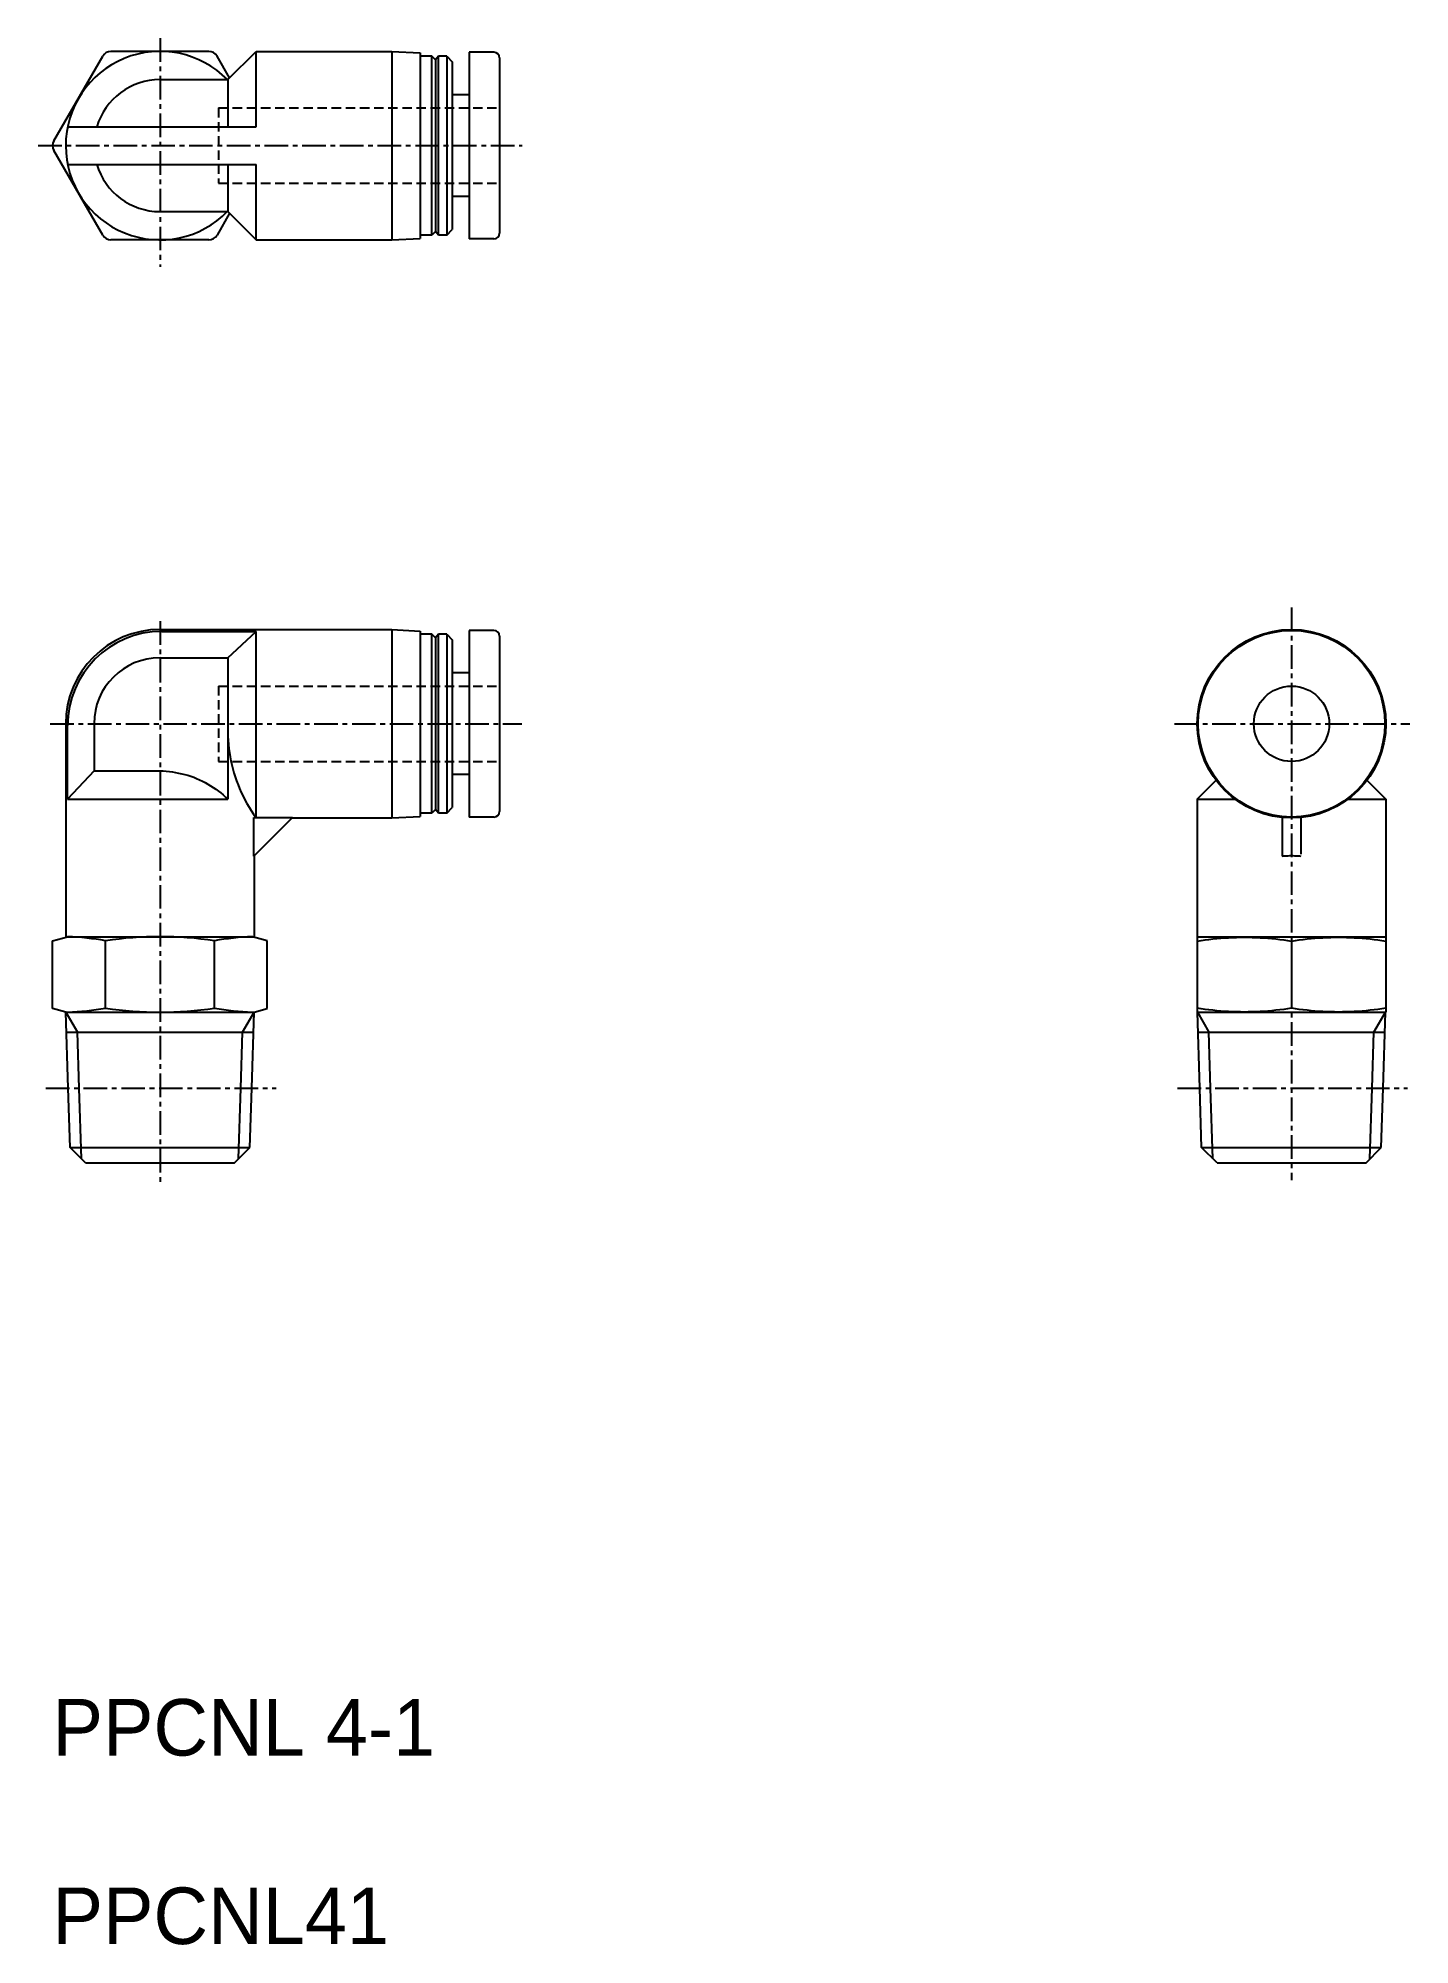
# Model space of a CAD drawing. Extents: x -1 to 72, y 0 to 101.
import ezdxf

# ---------------------------------------------------------------- set-up
doc = ezdxf.new("R2010")
doc.units = 0
doc.linetypes.add('CENTER', pattern=[2, 1.25, -0.25, 0.25, -0.25])
doc.linetypes.add('DASHED', pattern=[0.75, 0.5, -0.25])
doc.layers.get('0').update_dxf_attribs({"linetype": 'CONTINUOUS'})
doc.layers.add('CENTER', color=1, linetype='CENTER')

msp = doc.modelspace()

# ---------------------------------------------------------------- linework, layer by layer
at = {"color": 7, "linetype": 'CONTINUOUS'}
for p, q in [((0.07, 95.66), (2.67, 100.16)), ((8.29, 100.41), (3.1, 100.41)), ((9.39, 99.01), (8.73, 100.16)), ((9.3, 98.91), (10.8, 100.41)), ((10.8, 100.41), (18, 100.41)), ((10.8, 96.41), (10.8, 100.41)), ((18, 100.41), (18, 90.41)), ((18, 100.41), (19.5, 100.33)), ((19.5, 100.33), (19.5, 90.49)), ((20.12, 100.16), (19.5, 100.16)), ((20.12, 90.66), (20.12, 100.16)), ((20.3, 99.96), (20.12, 100.16)), ((20.47, 100.16), (20.3, 99.96)), ((20.47, 90.66), (20.47, 100.16)), ((20.9, 100.16), (20.47, 100.16)), ((20.9, 100.16), (20.9, 90.66)), ((20.9, 100.16), (21.2, 99.86)), ((22.1, 100.36), (22.1, 90.46)), ((23.4, 100.36), (22.1, 100.36)), ((20.3, 99.96), (20.3, 90.86)), ((21.2, 99.86), (21.2, 90.96)), ((23.7, 100.06), (23.7, 90.76)), ((5.7, 98.91), (9.3, 98.91)), ((9.3, 98.91), (9.3, 96.41)), ((22.1, 98.11), (21.2, 98.11)), ((0.8, 96.41), (10.8, 96.41)), ((2.67, 90.66), (0.07, 95.16)), ((0.8, 94.41), (10.8, 94.41)), ((9.3, 94.41), (9.3, 91.91)), ((10.8, 90.41), (10.8, 94.41)), ((22.1, 92.71), (21.2, 92.71)), ((5.7, 91.91), (9.3, 91.91)), ((9.39, 91.82), (8.73, 90.66)), ((9.3, 91.91), (10.8, 90.41)), ((8.29, 90.41), (3.1, 90.41)), ((10.8, 90.41), (18, 90.41)), ((18, 90.41), (19.5, 90.49)), ((20.12, 90.66), (19.5, 90.66)), ((20.3, 90.86), (20.12, 90.66)), ((20.47, 90.66), (20.3, 90.86)), ((20.9, 90.66), (20.47, 90.66)), ((20.9, 90.66), (21.2, 90.96)), ((23.4, 90.46), (22.1, 90.46)), ((5.7, 69.74), (18, 69.74)), ((5.8, 69.64), (10.8, 69.64)), ((9.3, 68.24), (10.8, 69.64)), ((10.8, 59.77), (10.8, 69.64)), ((18, 69.74), (18, 59.74)), ((18, 69.74), (19.5, 69.66)), ((19.5, 69.66), (19.5, 59.82)), ((20.12, 69.49), (19.5, 69.49)), ((20.12, 59.99), (20.12, 69.49)), ((20.3, 69.29), (20.12, 69.49)), ((20.47, 69.49), (20.3, 69.29)), ((20.3, 69.29), (20.3, 60.19)), ((20.47, 59.99), (20.47, 69.49)), ((20.9, 69.49), (20.47, 69.49)), ((20.9, 69.49), (20.9, 59.99)), ((20.9, 69.49), (21.2, 69.19)), ((21.2, 69.19), (21.2, 60.29)), ((22.1, 69.69), (22.1, 59.79)), ((23.4, 69.69), (22.1, 69.69)), ((23.7, 69.39), (23.7, 60.09)), ((5.7, 68.24), (9.3, 68.24)), ((9.3, 68.24), (9.3, 60.74)), ((22.1, 67.44), (21.2, 67.44)), ((0.7, 64.74), (0.7, 53.44)), ((2.2, 64.74), (2.2, 62.24)), ((0.8, 60.74), (0.8, 64.64)), ((2.2, 62.24), (0.8, 60.74)), ((2.2, 62.24), (5.7, 62.24)), ((22.1, 62.04), (21.2, 62.04)), ((60.7, 60.74), (61.7, 61.74)), ((69.7, 61.74), (70.7, 60.74)), ((0.8, 60.74), (9.3, 60.74)), ((60.7, 60.74), (60.7, 53.44)), ((60.7, 60.74), (62.7, 60.74)), ((68.7, 60.74), (70.7, 60.74)), ((70.7, 60.74), (70.7, 53.44)), ((10.67, 57.72), (10.67, 59.77)), ((10.67, 59.77), (12.72, 59.77)), ((12.72, 59.77), (10.67, 57.72)), ((12.7, 59.74), (18, 59.74)), ((18, 59.74), (19.5, 59.82)), ((20.12, 59.99), (19.5, 59.99)), ((20.3, 60.19), (20.12, 59.99)), ((20.47, 59.99), (20.3, 60.19)), ((20.9, 59.99), (20.47, 59.99)), ((20.9, 59.99), (21.2, 60.29)), ((23.4, 59.79), (22.1, 59.79)), ((65.2, 59.77), (65.2, 57.72)), ((66.2, 59.77), (66.2, 57.82)), ((10.7, 57.74), (10.7, 53.44)), ((0, 53.23), (0.8, 53.44)), ((0, 49.63), (0, 53.23)), ((0.7, 53.44), (10.7, 53.44)), ((2.81, 49.66), (2.81, 53.23)), ((8.58, 49.66), (8.58, 53.23)), ((11.39, 53.23), (10.6, 53.44)), ((11.39, 49.63), (11.39, 53.23)), ((60.7, 53.44), (70.7, 53.44)), ((60.7, 53.42), (60.8, 53.44)), ((60.7, 53.42), (60.7, 49.44)), ((65.7, 53.21), (65.7, 49.65)), ((70.6, 53.44), (70.7, 53.42)), ((70.7, 53.42), (70.7, 49.44)), ((0.71, 49.44), (0, 49.63)), ((10.69, 49.44), (11.39, 49.63)), ((0.71, 49.44), (10.69, 49.44)), ((0.83, 45.41), (0.71, 49.44)), ((10.56, 45.41), (10.69, 49.44)), ((60.7, 49.44), (60.71, 49.44)), ((60.83, 45.41), (60.71, 49.44)), ((60.71, 49.44), (70.69, 49.44)), ((70.56, 45.41), (70.69, 49.44)), ((70.69, 49.44), (70.7, 49.44)), ((0.74, 48.38), (10.65, 48.38)), ((60.74, 48.38), (70.65, 48.38)), ((0.93, 42.26), (0.83, 45.41)), ((10.46, 42.26), (10.56, 45.41)), ((60.93, 42.26), (60.83, 45.41)), ((70.46, 42.26), (70.56, 45.41)), ((0.93, 42.26), (10.46, 42.26)), ((1.75, 41.44), (0.93, 42.26)), ((9.65, 41.44), (10.46, 42.26)), ((60.93, 42.26), (70.46, 42.26)), ((61.75, 41.44), (60.93, 42.26)), ((69.65, 41.44), (70.46, 42.26)), ((1.75, 41.44), (9.65, 41.44)), ((61.75, 41.44), (69.65, 41.44))]:
    msp.add_line(p, q, dxfattribs=at)
at = {"color": 3, "linetype": 'DASHED'}
for p, q in [((8.8, 97.41), (23.7, 97.41)), ((8.8, 97.41), (8.8, 93.41)), ((8.8, 93.41), (23.7, 93.41)), ((8.8, 66.74), (23.7, 66.74)), ((8.8, 66.74), (8.8, 62.74)), ((8.8, 62.74), (23.7, 62.74))]:
    msp.add_line(p, q, dxfattribs=at)
at = {"color": 3, "linetype": 'CONTINUOUS'}
for p, q in [((0.71, 49.44), (1.32, 48.38)), ((10.07, 48.38), (10.69, 49.44)), ((60.71, 49.44), (61.32, 48.38)), ((70.07, 48.38), (70.69, 49.44)), ((1.41, 45.41), (1.32, 48.38)), ((9.98, 45.41), (10.07, 48.38)), ((61.41, 45.41), (61.32, 48.38)), ((69.98, 45.41), (70.07, 48.38)), ((1.53, 41.66), (1.41, 45.41)), ((9.86, 41.66), (9.98, 45.41)), ((61.53, 41.66), (61.41, 45.41)), ((69.86, 41.66), (69.98, 45.41))]:
    msp.add_line(p, q, dxfattribs=at)
at = {"color": 7, "linetype": 'CONTINUOUS'}
for points in [[(9.3, 64.74, 0.052045), (9.42, 62.99, 0.057917), (9.92, 61.3, 0.053733), (10.78, 59.77)], [(5.7, 62.24, -0.058645), (7.01, 62.05, -0.066882), (8.24, 61.54, -0.059122), (9.3, 60.74)], [(65.2, 57.72, -0.016607), (65.53, 57.74, -0.016764), (65.86, 57.74, -0.016608), (66.2, 57.72)], [(60.7, 53.21, -0.027175), (62.36, 53.39, -0.027883), (64.03, 53.39, -0.027179), (65.7, 53.21)], [(65.7, 53.21, -0.027175), (67.36, 53.39, -0.027883), (69.03, 53.39, -0.027179), (70.7, 53.21)], [(65.7, 49.65, -0.027174), (64.03, 49.47, -0.027885), (62.36, 49.47, -0.027178), (60.7, 49.65)], [(70.7, 49.65, -0.027174), (69.03, 49.47, -0.027885), (67.36, 49.47, -0.027178), (65.7, 49.65)]]:
    msp.add_lwpolyline(points, format="xyb", dxfattribs=at)
for radius in [5, 4.95, 2]:
    msp.add_circle((65.7, 64.74), radius, dxfattribs=at)
for centre, radius, start, end in [((5.7, 95.41), 5, 44.427, 315.8103), ((3.1, 99.91), 0.5, 90, 150), ((8.29, 99.91), 0.5, 30, 90), ((23.4, 100.06), 0.3, 0, 90), ((5.7, 95.41), 3.5, 90, 163.3984), ((0.5, 95.41), 0.5, 150, 210), ((5.7, 95.41), 3.5, 196.6016, 270), ((3.1, 90.91), 0.5, 210, 270), ((8.29, 90.91), 0.5, 270, 330), ((23.4, 90.76), 0.3, 270, 0), ((5.7, 64.74), 5, 90, 180), ((5.8, 64.64), 5, 90, 180), ((23.4, 69.39), 0.3, 0, 90), ((5.7, 64.74), 3.5, 90, 180), ((23.4, 60.09), 0.3, 270, 0), ((0.23, 38.45), 15, 80.0819, 87.8209), ((5.7, 33.8), 19.64, 81.5472, 98.4529), ((11.17, 38.45), 15, 92.1791, 99.9181), ((0.23, 64.43), 15, 272.1791, 279.9181), ((5.7, 69.08), 19.64, 261.5471, 278.4529), ((11.17, 64.43), 15, 260.0819, 267.8209)]:
    msp.add_arc(centre, radius, start, end, dxfattribs=at)
at = {"layer": 'CENTER', "color": 1, "linetype": 'CENTER'}
for p, q in [((5.7, 101.11), (5.7, 88.98)), ((-0.76, 95.41), (24.9, 95.41)), ((65.7, 70.91), (65.7, 40.53)), ((5.7, 70.18), (5.7, 40.21)), ((-0.12, 64.74), (24.88, 64.74)), ((59.49, 64.74), (71.97, 64.74)), ((-0.35, 45.41), (11.85, 45.41)), ((59.65, 45.41), (71.85, 45.41))]:
    msp.add_line(p, q, dxfattribs=at)

# ---------------------------------------------------------------- texts
for s, p in [('PPCNL 4-1', (0, 10)), ('PPCNL41', (0, 0))]:
    msp.add_text(s, height=3).set_placement(p)

doc.saveas('drawing.dxf')
